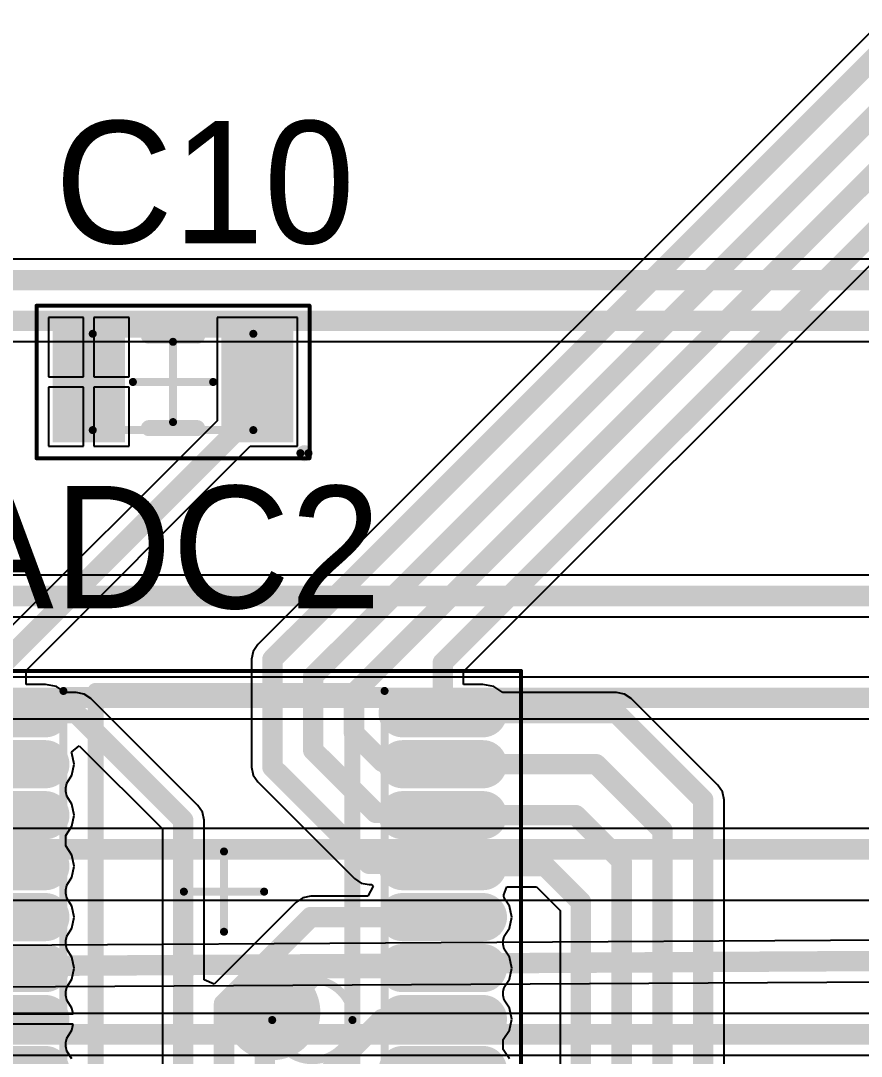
# Model space of a CAD drawing. Header units: millimetres. Extents: x 2.5 to 14.5, y 1.2 to 4.8.
# Drawn here: x 10.925 to 11.338, y 2.709 to 3.217 of the extents above; entities that cross this region are included whole.
import ezdxf

# ---------------------------------------------------------------- set-up
doc = ezdxf.new("R2010")
doc.units = ezdxf.units.MM
doc.header["$MEASUREMENT"] = 0
for name, color, linetype in [('BottomLayer', 5, 'Continuous'), ('ConnectLayer', 7, 'Continuous'), ('Mechanical13', 56, 'Continuous'), ('Mechanical15', 56, 'Continuous'), ('TopLayer', 1, 'Continuous'), ('TopOverlay', 2, 'Continuous'), ('TopPaste', 8, 'Continuous'), ('TopSolder', 216, 'Continuous')]:
    doc.layers.add(name, color=color, linetype=linetype)

# ---------------------------------------------------------------- blocks, each defined once
blk = doc.blocks.new('SOP64P600X175_16N_3')
at = {"layer": 'Mechanical13', "const_width": 0.00394}
for points in [[(0.07874, 0.09843), (-0.07874, 0.09843)], [(-0.07874, 0.09843), (-0.07874, -0.09843)], [(0.07874, 0.09843), (0.07874, -0.09843)], [(0.07874, -0.09843), (-0.07874, -0.09843)]]:
    blk.add_lwpolyline(points, dxfattribs=at)
at = {"layer": 'Mechanical13'}
for points, const_width in [([(-0.07972, 0.09843, 1), (-0.07776, 0.09843, 1)], 0.00197), ([(-0.07972, 0.09843, 1), (-0.07776, 0.09843, 1)], 0.00197), ([(0.07776, 0.09843, 1), (0.07972, 0.09843, 1)], 0.00197), ([(0.07776, 0.09843, 1), (0.07972, 0.09843, 1)], 0.00197), ([(-0.02362, 0.06299, 1), (-0.06299, 0.06299, 1)], 0.00394), ([(-0.06398, 0.06299, 1), (-0.06201, 0.06299, 1)], 0.00197), ([(-0.02461, 0.06299, 1), (-0.02264, 0.06299, 1)], 0.00197), ([(-0.07972, -0.09843, 1), (-0.07776, -0.09843, 1)], 0.00197), ([(-0.07972, -0.09843, 1), (-0.07776, -0.09843, 1)], 0.00197), ([(0.07776, -0.09843, 1), (0.07972, -0.09843, 1)], 0.00197), ([(0.07776, -0.09843, 1), (0.07972, -0.09843, 1)], 0.00197)]:
    blk.add_lwpolyline(points, format="xyb", close=True, dxfattribs=dict(at, const_width=const_width))
at = {"layer": 'Mechanical15'}
for points, const_width in [([(0.14567, 0.10827), (-0.14567, 0.10827)], 0.00197), ([(-0.14567, 0.10827), (-0.14567, -0.10827)], 0.00197), ([(0.14567, 0.10827), (0.14567, -0.10827)], 0.00197), ([(0, 0.01968), (0, -0.01969)], 0.00394), ([(0.01968, 0), (-0.01969, 0)], 0.00394), ([(0.14567, -0.10827), (-0.14567, -0.10827)], 0.00197)]:
    blk.add_lwpolyline(points, dxfattribs=dict(at, const_width=const_width))
for points, const_width in [([(-0.14616, 0.10827, 1), (-0.14518, 0.10827, 1)], 0.000984), ([(-0.14616, 0.10827, 1), (-0.14518, 0.10827, 1)], 0.000984), ([(0.14518, 0.10827, 1), (0.14616, 0.10827, 1)], 0.000984), ([(0.14518, 0.10827, 1), (0.14616, 0.10827, 1)], 0.000984), ([(-0.00098, 0.01968, 1), (0.00098, 0.01968, 1)], 0.00197), ([(-0.02067, 0, 1), (-0.0187, 0, 1)], 0.00197), ([(0.0187, 0, 1), (0.02067, 0, 1)], 0.00197), ([(-0.00098, -0.01969, 1), (0.00098, -0.01969, 1)], 0.00197), ([(-0.14616, -0.10827, 1), (-0.14518, -0.10827, 1)], 0.000984), ([(-0.14616, -0.10827, 1), (-0.14518, -0.10827, 1)], 0.000984), ([(0.14518, -0.10827, 1), (0.14616, -0.10827, 1)], 0.000984), ([(0.14518, -0.10827, 1), (0.14616, -0.10827, 1)], 0.000984)]:
    blk.add_lwpolyline(points, format="xyb", close=True, dxfattribs=dict(at, const_width=const_width))
at = {"layer": 'TopLayer', "const_width": 0.01772}
for points in [[(-0.12697, 0.0875), (-0.0876, 0.0875)], [(0.0876, 0.0875), (0.12697, 0.0875)], [(-0.12697, 0.0625), (-0.0876, 0.0625)], [(0.0876, 0.0625), (0.12697, 0.0625)], [(-0.12697, 0.0375), (-0.0876, 0.0375)], [(0.0876, 0.0375), (0.12697, 0.0375)], [(-0.12697, 0.0125), (-0.0876, 0.0125)], [(0.0876, 0.0125), (0.12697, 0.0125)], [(-0.12697, -0.0125), (-0.0876, -0.0125)], [(0.0876, -0.0125), (0.12697, -0.0125)], [(-0.12697, -0.0375), (-0.0876, -0.0375)], [(0.0876, -0.0375), (0.12697, -0.0375)], [(-0.12697, -0.0625), (-0.0876, -0.0625)], [(0.0876, -0.0625), (0.12697, -0.0625)], [(-0.12697, -0.0875), (-0.0876, -0.0875)], [(0.0876, -0.0875), (0.12697, -0.0875)]]:
    blk.add_lwpolyline(points, dxfattribs=at)
at = {"layer": 'TopLayer', "const_width": 0.00886}
for points in [[(-0.1314, 0.0875, 1), (-0.12254, 0.0875, 1)], [(-0.09203, 0.0875, 1), (-0.08317, 0.0875, 1)], [(0.08317, 0.0875, 1), (0.09203, 0.0875, 1)], [(0.12254, 0.0875, 1), (0.1314, 0.0875, 1)], [(-0.1314, 0.0625, 1), (-0.12254, 0.0625, 1)], [(-0.09203, 0.0625, 1), (-0.08317, 0.0625, 1)], [(0.08317, 0.0625, 1), (0.09203, 0.0625, 1)], [(0.12254, 0.0625, 1), (0.1314, 0.0625, 1)], [(-0.1314, 0.0375, 1), (-0.12254, 0.0375, 1)], [(-0.09203, 0.0375, 1), (-0.08317, 0.0375, 1)], [(0.08317, 0.0375, 1), (0.09203, 0.0375, 1)], [(0.12254, 0.0375, 1), (0.1314, 0.0375, 1)], [(-0.1314, 0.0125, 1), (-0.12254, 0.0125, 1)], [(-0.09203, 0.0125, 1), (-0.08317, 0.0125, 1)], [(0.08317, 0.0125, 1), (0.09203, 0.0125, 1)], [(0.12254, 0.0125, 1), (0.1314, 0.0125, 1)], [(-0.1314, -0.0125, 1), (-0.12254, -0.0125, 1)], [(-0.09203, -0.0125, 1), (-0.08317, -0.0125, 1)], [(0.08317, -0.0125, 1), (0.09203, -0.0125, 1)], [(0.12254, -0.0125, 1), (0.1314, -0.0125, 1)], [(-0.1314, -0.0375, 1), (-0.12254, -0.0375, 1)], [(-0.09203, -0.0375, 1), (-0.08317, -0.0375, 1)], [(0.08317, -0.0375, 1), (0.09203, -0.0375, 1)], [(0.12254, -0.0375, 1), (0.1314, -0.0375, 1)], [(-0.1314, -0.0625, 1), (-0.12254, -0.0625, 1)], [(-0.09203, -0.0625, 1), (-0.08317, -0.0625, 1)], [(0.08317, -0.0625, 1), (0.09203, -0.0625, 1)], [(0.12254, -0.0625, 1), (0.1314, -0.0625, 1)], [(-0.1314, -0.0875, 1), (-0.12254, -0.0875, 1)], [(-0.09203, -0.0875, 1), (-0.08317, -0.0875, 1)], [(0.08317, -0.0875, 1), (0.09203, -0.0875, 1)], [(0.12254, -0.0875, 1), (0.1314, -0.0875, 1)]]:
    blk.add_lwpolyline(points, format="xyb", close=True, dxfattribs=at)
at = {"layer": 'TopOverlay'}
for points, const_width in [([(-0.10236, 0.11801, 1), (-0.1122, 0.11801, 1)], 0.00984), ([(-0.11467, 0.11801, 1), (-0.10974, 0.11801, 1)], 0.00492), ([(-0.10482, 0.11801, 1), (-0.0999, 0.11801, 1)], 0.00492), ([(-0.06496, 0.09843, 1), (-0.06102, 0.09843, 1)], 0.00394), ([(-0.06496, 0.09843, 1), (-0.06102, 0.09843, 1)], 0.00394), ([(0.06102, 0.09843, 1), (0.06496, 0.09843, 1)], 0.00394), ([(0.06102, 0.09843, 1), (0.06496, 0.09843, 1)], 0.00394), ([(-0.01181, 0.05906, 1), (-0.03543, 0.05906, 1)], 0.02362), ([(-0.04134, 0.05906, 1), (-0.02953, 0.05906, 1)], 0.01181), ([(-0.01772, 0.05906, 1), (-0.00591, 0.05906, 1)], 0.01181), ([(-0.06496, -0.09843, 1), (-0.06102, -0.09843, 1)], 0.00394), ([(-0.06496, -0.09843, 1), (-0.06102, -0.09843, 1)], 0.00394), ([(0.06102, -0.09843, 1), (0.06496, -0.09843, 1)], 0.00394), ([(0.06102, -0.09843, 1), (0.06496, -0.09843, 1)], 0.00394)]:
    blk.add_lwpolyline(points, format="xyb", close=True, dxfattribs=dict(at, const_width=const_width))
at = {"layer": 'TopOverlay', "const_width": 0.00787}
for points in [[(0.06299, 0.09843), (-0.06299, 0.09843)], [(-0.06299, 0.09843), (-0.06299, -0.09843)], [(0.06299, 0.09843), (0.06299, -0.09843)], [(0.06299, -0.09843), (-0.06299, -0.09843)]]:
    blk.add_lwpolyline(points, dxfattribs=at)
at = {"layer": 'TopPaste', "const_width": 0.01772}
for points in [[(-0.12697, 0.0875), (-0.0876, 0.0875)], [(0.0876, 0.0875), (0.12697, 0.0875)], [(-0.12697, 0.0625), (-0.0876, 0.0625)], [(0.0876, 0.0625), (0.12697, 0.0625)], [(-0.12697, 0.0375), (-0.0876, 0.0375)], [(0.0876, 0.0375), (0.12697, 0.0375)], [(-0.12697, 0.0125), (-0.0876, 0.0125)], [(0.0876, 0.0125), (0.12697, 0.0125)], [(-0.12697, -0.0125), (-0.0876, -0.0125)], [(0.0876, -0.0125), (0.12697, -0.0125)], [(-0.12697, -0.0375), (-0.0876, -0.0375)], [(0.0876, -0.0375), (0.12697, -0.0375)], [(-0.12697, -0.0625), (-0.0876, -0.0625)], [(0.0876, -0.0625), (0.12697, -0.0625)], [(-0.12697, -0.0875), (-0.0876, -0.0875)], [(0.0876, -0.0875), (0.12697, -0.0875)]]:
    blk.add_lwpolyline(points, dxfattribs=at)
at = {"layer": 'TopPaste', "const_width": 0.00886}
for points in [[(-0.1314, 0.0875, 1), (-0.12254, 0.0875, 1)], [(-0.09203, 0.0875, 1), (-0.08317, 0.0875, 1)], [(0.08317, 0.0875, 1), (0.09203, 0.0875, 1)], [(0.12254, 0.0875, 1), (0.1314, 0.0875, 1)], [(-0.1314, 0.0625, 1), (-0.12254, 0.0625, 1)], [(-0.09203, 0.0625, 1), (-0.08317, 0.0625, 1)], [(0.08317, 0.0625, 1), (0.09203, 0.0625, 1)], [(0.12254, 0.0625, 1), (0.1314, 0.0625, 1)], [(-0.1314, 0.0375, 1), (-0.12254, 0.0375, 1)], [(-0.09203, 0.0375, 1), (-0.08317, 0.0375, 1)], [(0.08317, 0.0375, 1), (0.09203, 0.0375, 1)], [(0.12254, 0.0375, 1), (0.1314, 0.0375, 1)], [(-0.1314, 0.0125, 1), (-0.12254, 0.0125, 1)], [(-0.09203, 0.0125, 1), (-0.08317, 0.0125, 1)], [(0.08317, 0.0125, 1), (0.09203, 0.0125, 1)], [(0.12254, 0.0125, 1), (0.1314, 0.0125, 1)], [(-0.1314, -0.0125, 1), (-0.12254, -0.0125, 1)], [(-0.09203, -0.0125, 1), (-0.08317, -0.0125, 1)], [(0.08317, -0.0125, 1), (0.09203, -0.0125, 1)], [(0.12254, -0.0125, 1), (0.1314, -0.0125, 1)], [(-0.1314, -0.0375, 1), (-0.12254, -0.0375, 1)], [(-0.09203, -0.0375, 1), (-0.08317, -0.0375, 1)], [(0.08317, -0.0375, 1), (0.09203, -0.0375, 1)], [(0.12254, -0.0375, 1), (0.1314, -0.0375, 1)], [(-0.1314, -0.0625, 1), (-0.12254, -0.0625, 1)], [(-0.09203, -0.0625, 1), (-0.08317, -0.0625, 1)], [(0.08317, -0.0625, 1), (0.09203, -0.0625, 1)], [(0.12254, -0.0625, 1), (0.1314, -0.0625, 1)], [(-0.1314, -0.0875, 1), (-0.12254, -0.0875, 1)], [(-0.09203, -0.0875, 1), (-0.08317, -0.0875, 1)], [(0.08317, -0.0875, 1), (0.09203, -0.0875, 1)], [(0.12254, -0.0875, 1), (0.1314, -0.0875, 1)]]:
    blk.add_lwpolyline(points, format="xyb", close=True, dxfattribs=at)
at = {"layer": 'TopSolder', "const_width": 0.02362}
for points in [[(-0.12697, 0.0875), (-0.0876, 0.0875)], [(0.0876, 0.0875), (0.12697, 0.0875)], [(-0.12697, 0.0625), (-0.0876, 0.0625)], [(0.0876, 0.0625), (0.12697, 0.0625)], [(-0.12697, 0.0375), (-0.0876, 0.0375)], [(0.0876, 0.0375), (0.12697, 0.0375)], [(-0.12697, 0.0125), (-0.0876, 0.0125)], [(0.0876, 0.0125), (0.12697, 0.0125)], [(-0.12697, -0.0125), (-0.0876, -0.0125)], [(0.0876, -0.0125), (0.12697, -0.0125)], [(-0.12697, -0.0375), (-0.0876, -0.0375)], [(0.0876, -0.0375), (0.12697, -0.0375)], [(-0.12697, -0.0625), (-0.0876, -0.0625)], [(0.0876, -0.0625), (0.12697, -0.0625)], [(-0.12697, -0.0875), (-0.0876, -0.0875)], [(0.0876, -0.0875), (0.12697, -0.0875)]]:
    blk.add_lwpolyline(points, dxfattribs=at)
at = {"layer": 'TopSolder', "const_width": 0.01181}
for points in [[(-0.13287, 0.0875, 1), (-0.12106, 0.0875, 1)], [(-0.0935, 0.0875, 1), (-0.08169, 0.0875, 1)], [(0.08169, 0.0875, 1), (0.0935, 0.0875, 1)], [(0.12106, 0.0875, 1), (0.13287, 0.0875, 1)], [(-0.13287, 0.0625, 1), (-0.12106, 0.0625, 1)], [(-0.0935, 0.0625, 1), (-0.08169, 0.0625, 1)], [(0.08169, 0.0625, 1), (0.0935, 0.0625, 1)], [(0.12106, 0.0625, 1), (0.13287, 0.0625, 1)], [(-0.13287, 0.0375, 1), (-0.12106, 0.0375, 1)], [(-0.0935, 0.0375, 1), (-0.08169, 0.0375, 1)], [(0.08169, 0.0375, 1), (0.0935, 0.0375, 1)], [(0.12106, 0.0375, 1), (0.13287, 0.0375, 1)], [(-0.13287, 0.0125, 1), (-0.12106, 0.0125, 1)], [(-0.0935, 0.0125, 1), (-0.08169, 0.0125, 1)], [(0.08169, 0.0125, 1), (0.0935, 0.0125, 1)], [(0.12106, 0.0125, 1), (0.13287, 0.0125, 1)], [(-0.13287, -0.0125, 1), (-0.12106, -0.0125, 1)], [(-0.0935, -0.0125, 1), (-0.08169, -0.0125, 1)], [(0.08169, -0.0125, 1), (0.0935, -0.0125, 1)], [(0.12106, -0.0125, 1), (0.13287, -0.0125, 1)], [(-0.13287, -0.0375, 1), (-0.12106, -0.0375, 1)], [(-0.0935, -0.0375, 1), (-0.08169, -0.0375, 1)], [(0.08169, -0.0375, 1), (0.0935, -0.0375, 1)], [(0.12106, -0.0375, 1), (0.13287, -0.0375, 1)], [(-0.13287, -0.0625, 1), (-0.12106, -0.0625, 1)], [(-0.0935, -0.0625, 1), (-0.08169, -0.0625, 1)], [(0.08169, -0.0625, 1), (0.0935, -0.0625, 1)], [(0.12106, -0.0625, 1), (0.13287, -0.0625, 1)], [(-0.13287, -0.0875, 1), (-0.12106, -0.0875, 1)], [(-0.0935, -0.0875, 1), (-0.08169, -0.0875, 1)], [(0.08169, -0.0875, 1), (0.0935, -0.0875, 1)], [(0.12106, -0.0875, 1), (0.13287, -0.0875, 1)]]:
    blk.add_lwpolyline(points, format="xyb", close=True, dxfattribs=at)
blk = doc.blocks.new('CAPCP2012X06N_195')
at = {"layer": 'Mechanical13', "const_width": 0.00394}
for points in [[(-0.03937, 0.02362), (-0.03937, -0.02362)], [(0.03937, 0.02362), (-0.03937, 0.02362)], [(0.03937, 0.02362), (0.03937, -0.02362)], [(0.03937, -0.02362), (-0.03937, -0.02362)]]:
    blk.add_lwpolyline(points, dxfattribs=at)
at = {"layer": 'Mechanical13', "const_width": 0.00197}
for points in [[(-0.04035, 0.02362, 1), (-0.03839, 0.02362, 1)], [(-0.04035, 0.02362, 1), (-0.03839, 0.02362, 1)], [(0.03839, 0.02362, 1), (0.04035, 0.02362, 1)], [(0.03839, 0.02362, 1), (0.04035, 0.02362, 1)], [(-0.04035, -0.02362, 1), (-0.03839, -0.02362, 1)], [(-0.04035, -0.02362, 1), (-0.03839, -0.02362, 1)], [(0.03839, -0.02362, 1), (0.04035, -0.02362, 1)], [(0.03839, -0.02362, 1), (0.04035, -0.02362, 1)]]:
    blk.add_lwpolyline(points, format="xyb", close=True, dxfattribs=at)
at = {"layer": 'Mechanical15'}
for points, const_width in [([(-0.06693, 0.0374), (-0.06693, -0.0374)], 0.00197), ([(0.06693, 0.0374), (-0.06693, 0.0374)], 0.00197), ([(0.06693, 0.0374), (0.06693, -0.0374)], 0.00197), ([(0, 0.01968), (0, -0.01969)], 0.00394), ([(0.01968, 0), (-0.01969, 0)], 0.00394), ([(0.06693, -0.0374), (-0.06693, -0.0374)], 0.00197)]:
    blk.add_lwpolyline(points, dxfattribs=dict(at, const_width=const_width))
for points, const_width in [([(-0.06742, 0.0374, 1), (-0.06644, 0.0374, 1)], 0.000984), ([(-0.06742, 0.0374, 1), (-0.06644, 0.0374, 1)], 0.000984), ([(0.06644, 0.0374, 1), (0.06742, 0.0374, 1)], 0.000984), ([(0.06644, 0.0374, 1), (0.06742, 0.0374, 1)], 0.000984), ([(-0.00098, 0.01968, 1), (0.00098, 0.01968, 1)], 0.00197), ([(-0.02067, 0, 1), (-0.0187, 0, 1)], 0.00197), ([(0.0187, 0, 1), (0.02067, 0, 1)], 0.00197), ([(-0.00098, -0.01969, 1), (0.00098, -0.01969, 1)], 0.00197), ([(-0.06742, -0.0374, 1), (-0.06644, -0.0374, 1)], 0.000984), ([(-0.06742, -0.0374, 1), (-0.06644, -0.0374, 1)], 0.000984), ([(0.06644, -0.0374, 1), (0.06742, -0.0374, 1)], 0.000984), ([(0.06644, -0.0374, 1), (0.06742, -0.0374, 1)], 0.000984)]:
    blk.add_lwpolyline(points, format="xyb", close=True, dxfattribs=dict(at, const_width=const_width))
at = {"layer": 'TopLayer'}
for points in [[(-0.02657, -0.02657), (-0.02657, 0.02657), (-0.0561, -0.02657), (-0.0561, 0.02657)], [(0.0561, -0.02657), (0.0561, 0.02657), (0.02657, -0.02657), (0.02657, 0.02657)]]:
    blk.add_solid(points, dxfattribs=at)
at = {"layer": 'TopOverlay'}
for points, const_width in [([(-0.06249, 0.03493, 1), (-0.06642, 0.03493, 1)], 0.00394), ([(-0.06741, 0.03493, 1), (-0.06544, 0.03493, 1)], 0.00197), ([(-0.06347, 0.03493, 1), (-0.0615, 0.03493, 1)], 0.00197), ([(-0.01378, 0.02264, 1), (-0.00984, 0.02264, 1)], 0.00394), ([(0.00984, 0.02264, 1), (0.01378, 0.02264, 1)], 0.00394), ([(-0.01378, -0.02264, 1), (-0.00984, -0.02264, 1)], 0.00394), ([(0.00984, -0.02264, 1), (0.01378, -0.02264, 1)], 0.00394)]:
    blk.add_lwpolyline(points, format="xyb", close=True, dxfattribs=dict(at, const_width=const_width))
at = {"layer": 'TopOverlay', "const_width": 0.00787}
for points in [[(0.01181, 0.02264), (-0.01181, 0.02264)], [(0.01181, -0.02264), (-0.01181, -0.02264)]]:
    blk.add_lwpolyline(points, dxfattribs=at)
at = {"layer": 'TopPaste'}
for points in [[(-0.02657, -0.02657), (-0.02657, 0.02657), (-0.0561, -0.02657), (-0.0561, 0.02657)], [(0.0561, -0.02657), (0.0561, 0.02657), (0.02657, -0.02657), (0.02657, 0.02657)]]:
    blk.add_solid(points, dxfattribs=at)
at = {"layer": 'TopSolder'}
for points in [[(-0.02362, -0.02953), (-0.02362, 0.02953), (-0.05905, -0.02953), (-0.05905, 0.02953)], [(0.05905, -0.02953), (0.05905, 0.02953), (0.02362, -0.02953), (0.02362, 0.02953)]]:
    blk.add_solid(points, dxfattribs=at)

msp = doc.modelspace()

# ---------------------------------------------------------------- linework, layer by layer
at = {"layer": 'BottomLayer', "const_width": 0.01}
for points in [[(10.08474, 3.09), (11.90681, 3.09)], [(10.82, 3.07), (11.951, 3.07)], [(10.56866, 2.935), (11.5, 2.935)], [(10.595, 2.885), (11.55, 2.885)], [(10.74582, 2.81075), (11.67275, 2.81075)], [(10.7475, 2.7525), (11.68705, 2.75795)], [(9.945, 2.72), (12.025, 2.72)]]:
    msp.add_lwpolyline(points, dxfattribs=at)
at = {"layer": 'ConnectLayer'}
for p, q in [((11.36758, 3.23721), (11.04153, 2.91116)), ((11.14248, 2.89806), (11.40422, 3.1598)), ((11.90259, 3.1002), (10.08474, 3.1002)), ((10.95616, 3.07157), (10.9389, 3.07157)), ((10.9389, 3.07157), (10.9389, 3.0425)), ((10.95616, 3.0425), (10.95616, 3.07157)), ((10.97843, 3.07157), (10.96116, 3.07157)), ((10.96116, 3.07157), (10.96116, 3.0425)), ((10.97843, 3.0425), (10.97843, 3.07157)), ((11.0611, 3.07157), (11.02157, 3.07157)), ((11.02157, 3.07157), (11.02157, 3.02099)), ((11.0611, 3.00843), (11.0611, 3.07157)), ((10.82422, 3.0598), (11.70331, 3.0598)), ((10.9389, 3.0425), (10.95616, 3.0425)), ((10.96116, 3.0425), (10.97843, 3.0425)), ((10.95616, 3.0375), (10.9389, 3.0375)), ((10.9389, 3.0375), (10.9389, 3.00843)), ((10.95616, 3.00843), (10.95616, 3.0375)), ((10.97843, 3.0375), (10.96116, 3.0375)), ((10.96116, 3.0375), (10.96116, 3.00843)), ((10.97843, 3.00843), (10.97843, 3.0375)), ((11.02157, 3.02099), (10.91051, 2.90993)), ((10.92791, 2.89849), (11.03784, 3.00843)), ((10.9389, 3.00843), (10.95616, 3.00843)), ((10.96116, 3.00843), (10.97843, 3.00843)), ((11.03784, 3.00843), (11.0611, 3.00843)), ((11.47175, 2.9452), (10.72462, 2.9452)), ((10.56866, 2.9248), (11.47175, 2.9248)), ((11.04153, 2.91116), (11.03932, 2.90785)), ((11.03932, 2.90785), (11.03854, 2.90395)), ((11.03854, 2.90395), (11.03854, 2.85105)), ((10.92791, 2.89163), (10.92791, 2.89849)), ((11.14248, 2.89163), (11.14248, 2.89806)), ((11.54578, 2.8952), (10.62325, 2.8952)), ((10.9374, 2.89163), (10.92791, 2.89163)), ((10.94281, 2.89055), (10.9374, 2.89163)), ((10.94709, 2.8877), (10.94281, 2.89055)), ((11.15197, 2.89163), (11.14248, 2.89163)), ((11.15738, 2.89055), (11.15197, 2.89163)), ((11.16165, 2.8877), (11.15738, 2.89055)), ((10.9525, 2.8877), (10.94709, 2.8877)), ((10.9564, 2.88692), (10.9525, 2.8877)), ((10.95971, 2.88471), (10.9564, 2.88692)), ((11.2175, 2.8877), (11.16165, 2.8877)), ((11.2214, 2.88692), (11.2175, 2.8877)), ((11.22471, 2.88471), (11.2214, 2.88692)), ((11.01221, 2.83221), (10.95971, 2.88471)), ((11.26721, 2.84221), (11.22471, 2.88471)), ((10.62325, 2.8748), (11.55, 2.8748)), ((10.95016, 2.85835), (10.95404, 2.86154)), ((10.95404, 2.86154), (10.9948, 2.82078)), ((10.95046, 2.85791), (10.95016, 2.85835)), ((10.95153, 2.8525), (10.95046, 2.85791)), ((10.95046, 2.84709), (10.95153, 2.8525)), ((11.03854, 2.85105), (11.03932, 2.84715)), ((10.94785, 2.8432), (10.95046, 2.84709)), ((11.03932, 2.84715), (11.04153, 2.84384)), ((10.94738, 2.84096), (10.94785, 2.8432)), ((10.94738, 2.83904), (10.94738, 2.84096)), ((11.04153, 2.84384), (11.08894, 2.79643)), ((11.26942, 2.8389), (11.26721, 2.84221)), ((10.94785, 2.8368), (10.94738, 2.83904)), ((10.95046, 2.83291), (10.94785, 2.8368)), ((11.2702, 2.835), (11.26942, 2.8389)), ((11.2702, 2.53), (11.2702, 2.835)), ((10.95153, 2.8275), (10.95046, 2.83291)), ((11.01442, 2.8289), (11.01221, 2.83221)), ((10.95046, 2.82209), (10.95153, 2.8275)), ((11.0152, 2.825), (11.01442, 2.8289)), ((11.0152, 2.74669), (11.0152, 2.825)), ((11.64309, 2.82094), (10.77407, 2.82094)), ((10.94739, 2.81751), (10.95046, 2.82209)), ((10.9948, 2.82078), (10.9948, 2.63789)), ((10.94738, 2.8175), (10.94739, 2.81751)), ((10.94738, 2.8125), (10.94738, 2.8175)), ((10.94739, 2.81249), (10.94738, 2.8125)), ((10.95046, 2.80791), (10.94739, 2.81249)), ((10.95153, 2.8025), (10.95046, 2.80791)), ((10.95046, 2.79709), (10.95153, 2.8025)), ((10.94785, 2.7932), (10.95046, 2.79709)), ((11.08894, 2.79643), (11.09225, 2.79422)), ((11.09225, 2.79422), (11.09615, 2.79345)), ((10.94738, 2.79096), (10.94785, 2.7932)), ((10.94738, 2.78904), (10.94738, 2.79096)), ((10.94785, 2.7868), (10.94738, 2.78904)), ((11.09819, 2.7927), (11.09555, 2.7877)), ((11.09615, 2.79345), (11.09753, 2.79345)), ((11.09753, 2.79345), (11.09773, 2.79337)), ((11.09773, 2.79337), (11.09819, 2.7927)), ((11.1623, 2.78841), (11.16376, 2.7923)), ((11.16376, 2.7923), (11.17828, 2.7923)), ((11.17828, 2.7923), (11.1898, 2.78078)), ((10.7626, 2.7858), (11.63257, 2.7858)), ((10.95046, 2.78291), (10.94785, 2.7868)), ((11.06029, 2.78471), (11.0202, 2.74462)), ((11.0636, 2.78692), (11.06029, 2.78471)), ((11.0675, 2.7877), (11.0636, 2.78692)), ((11.09555, 2.7877), (11.0675, 2.7877)), ((11.1622, 2.78786), (11.1623, 2.78841)), ((11.16242, 2.7868), (11.1622, 2.78786)), ((11.16502, 2.78291), (11.16242, 2.7868)), ((10.95153, 2.7775), (10.95046, 2.78291)), ((11.1661, 2.7775), (11.16502, 2.78291)), ((11.1898, 2.78078), (11.1898, 2.62766)), ((10.95046, 2.77209), (10.95153, 2.7775)), ((11.16502, 2.77209), (11.1661, 2.7775)), ((10.94785, 2.7682), (10.95046, 2.77209)), ((11.16242, 2.7682), (11.16502, 2.77209)), ((11.68205, 2.76812), (10.76085, 2.76277)), ((10.94738, 2.76596), (10.94785, 2.7682)), ((10.94738, 2.76404), (10.94738, 2.76596)), ((10.94785, 2.7618), (10.94738, 2.76404)), ((11.16195, 2.76596), (11.16242, 2.7682)), ((11.16195, 2.76404), (11.16195, 2.76596)), ((11.16242, 2.7618), (11.16195, 2.76404)), ((10.95046, 2.75791), (10.94785, 2.7618)), ((11.16502, 2.75791), (11.16242, 2.7618)), ((10.95153, 2.7525), (10.95046, 2.75791)), ((11.1661, 2.7525), (11.16502, 2.75791)), ((10.95046, 2.74709), (10.95153, 2.7525)), ((11.16502, 2.74709), (11.1661, 2.7525)), ((10.76096, 2.74238), (11.67469, 2.74768)), ((10.94738, 2.74096), (10.94785, 2.7432)), ((10.94785, 2.7432), (10.95046, 2.74709)), ((11.0202, 2.74462), (11.0152, 2.74669)), ((11.16195, 2.74096), (11.16242, 2.7432)), ((11.16242, 2.7432), (11.16502, 2.74709)), ((10.94738, 2.73904), (10.94738, 2.74096)), ((10.94785, 2.7368), (10.94738, 2.73904)), ((11.16195, 2.73904), (11.16195, 2.74096)), ((11.16242, 2.7368), (11.16195, 2.73904)), ((10.95046, 2.73291), (10.94785, 2.7368)), ((10.95103, 2.73), (10.95046, 2.73291)), ((11.16502, 2.73291), (11.16242, 2.7368)), ((11.1661, 2.7275), (11.16502, 2.73291)), ((12.02078, 2.7302), (9.94922, 2.7302)), ((10.91772, 2.73), (10.95103, 2.73)), ((10.95103, 2.725), (10.91772, 2.725)), ((10.95046, 2.72209), (10.95103, 2.725)), ((11.16502, 2.72209), (11.1661, 2.7275)), ((10.94738, 2.71596), (10.94785, 2.7182)), ((10.94785, 2.7182), (10.95046, 2.72209)), ((11.16196, 2.71751), (11.16502, 2.72209)), ((10.94738, 2.71404), (10.94738, 2.71596)), ((10.94785, 2.7118), (10.94738, 2.71404)), ((11.16195, 2.7175), (11.16196, 2.71751)), ((11.16195, 2.7125), (11.16195, 2.7175)), ((9.945, 2.7098), (12.025, 2.7098)), ((10.95046, 2.70791), (10.94785, 2.7118)), ((11.16196, 2.71249), (11.16195, 2.7125)), ((11.16502, 2.70791), (11.16196, 2.71249))]:
    msp.add_line(p, q, dxfattribs=at)
at = {"layer": 'TopLayer', "const_width": 0.01}
for points in [[(11.04874, 2.90395), (11.37479, 3.23)], [(11.06874, 2.89567), (11.38307, 3.21)], [(11.08874, 2.88738), (11.39136, 3.19)], [(11.13228, 2.90228), (11.4, 3.17)], [(11.04134, 3.02634), (11.04134, 3.04)], [(10.91772, 2.90272), (11.04134, 3.02634)], [(11.04874, 2.85105), (11.04874, 2.90395)], [(11.13228, 2.8775), (11.13228, 2.90228)], [(11.06874, 2.85933), (11.06874, 2.89567)], [(11.08874, 2.86762), (11.08874, 2.88738)], [(10.91772, 2.8775), (10.9525, 2.8775)], [(10.9525, 2.8775), (11.005, 2.825)], [(11.13228, 2.8775), (11.2175, 2.8775)], [(11.2175, 2.8775), (11.26, 2.835)], [(11.08874, 2.86762), (11.10272, 2.85364)], [(11.06874, 2.85933), (11.09943, 2.82864)], [(11.04874, 2.85105), (11.09615, 2.80364)], [(11.10272, 2.85364), (11.13114, 2.85364)], [(11.13114, 2.85364), (11.13228, 2.8525)], [(11.13228, 2.8525), (11.2075, 2.8525)], [(11.2075, 2.8525), (11.24, 2.82)], [(11.26, 2.53), (11.26, 2.835)], [(11.005, 2.63366), (11.005, 2.825)], [(11.09943, 2.82864), (11.13114, 2.82864)], [(11.13114, 2.82864), (11.13228, 2.8275)], [(11.13228, 2.8275), (11.1975, 2.8275)], [(11.1975, 2.8275), (11.22, 2.805)], [(11.24, 2.60686), (11.24, 2.82)], [(11.22, 2.61515), (11.22, 2.805)], [(11.09615, 2.80364), (11.13114, 2.80364)], [(11.13114, 2.80364), (11.13228, 2.8025)], [(11.13228, 2.8025), (11.1825, 2.8025)], [(11.1825, 2.8025), (11.2, 2.785)], [(11.2, 2.62343), (11.2, 2.785)], [(11.025, 2.735), (11.0675, 2.7775)], [(11.0675, 2.7775), (11.13228, 2.7775)], [(11.045, 2.725), (11.0725, 2.7525)], [(11.0725, 2.7525), (11.13228, 2.7525)], [(11.025, 2.61), (11.025, 2.735)], [(11.045, 2.60172), (11.045, 2.725)], [(11.065, 2.69), (11.1025, 2.7275)], [(11.1025, 2.7275), (11.13228, 2.7275)]]:
    msp.add_lwpolyline(points, dxfattribs=at)
at = {"layer": 'TopLayer', "const_width": 0.005}
for points in [[(11.03884, 3.04, 1), (11.04384, 3.04, 1)], [(11.03884, 3.02634, 1), (11.04384, 3.02634, 1)], [(11.03884, 3.02634, 1), (11.04384, 3.02634, 1)], [(11.04624, 2.90395, 1), (11.05124, 2.90395, 1)], [(11.04624, 2.90395, 1), (11.05124, 2.90395, 1)], [(11.12978, 2.90228, 1), (11.13478, 2.90228, 1)], [(11.12978, 2.90228, 1), (11.13478, 2.90228, 1)], [(11.06624, 2.89567, 1), (11.07124, 2.89567, 1)], [(11.06624, 2.89567, 1), (11.07124, 2.89567, 1)], [(11.08624, 2.88738, 1), (11.09124, 2.88738, 1)], [(11.08624, 2.88738, 1), (11.09124, 2.88738, 1)], [(10.95, 2.8775, 1), (10.955, 2.8775, 1)], [(10.95, 2.8775, 1), (10.955, 2.8775, 1)], [(11.12978, 2.8775, 1), (11.13478, 2.8775, 1)], [(11.12978, 2.8775, 1), (11.13478, 2.8775, 1)], [(11.215, 2.8775, 1), (11.22, 2.8775, 1)], [(11.215, 2.8775, 1), (11.22, 2.8775, 1)], [(11.08624, 2.86762, 1), (11.09124, 2.86762, 1)], [(11.08624, 2.86762, 1), (11.09124, 2.86762, 1)], [(11.06624, 2.85933, 1), (11.07124, 2.85933, 1)], [(11.06624, 2.85933, 1), (11.07124, 2.85933, 1)], [(11.04624, 2.85105, 1), (11.05124, 2.85105, 1)], [(11.04624, 2.85105, 1), (11.05124, 2.85105, 1)], [(11.10022, 2.85364, 1), (11.10522, 2.85364, 1)], [(11.10022, 2.85364, 1), (11.10522, 2.85364, 1)], [(11.12864, 2.85364, 1), (11.13364, 2.85364, 1)], [(11.12864, 2.85364, 1), (11.13364, 2.85364, 1)], [(11.12978, 2.8525, 1), (11.13478, 2.8525, 1)], [(11.12978, 2.8525, 1), (11.13478, 2.8525, 1)], [(11.205, 2.8525, 1), (11.21, 2.8525, 1)], [(11.205, 2.8525, 1), (11.21, 2.8525, 1)], [(11.2575, 2.835, 1), (11.2625, 2.835, 1)], [(11.2575, 2.835, 1), (11.2625, 2.835, 1)], [(11.0025, 2.825, 1), (11.0075, 2.825, 1)], [(11.0025, 2.825, 1), (11.0075, 2.825, 1)], [(11.09693, 2.82864, 1), (11.10193, 2.82864, 1)], [(11.09693, 2.82864, 1), (11.10193, 2.82864, 1)], [(11.12864, 2.82864, 1), (11.13364, 2.82864, 1)], [(11.12864, 2.82864, 1), (11.13364, 2.82864, 1)], [(11.12978, 2.8275, 1), (11.13478, 2.8275, 1)], [(11.12978, 2.8275, 1), (11.13478, 2.8275, 1)], [(11.195, 2.8275, 1), (11.2, 2.8275, 1)], [(11.195, 2.8275, 1), (11.2, 2.8275, 1)], [(11.2375, 2.82, 1), (11.2425, 2.82, 1)], [(11.2375, 2.82, 1), (11.2425, 2.82, 1)], [(11.2175, 2.805, 1), (11.2225, 2.805, 1)], [(11.2175, 2.805, 1), (11.2225, 2.805, 1)], [(11.09365, 2.80364, 1), (11.09865, 2.80364, 1)], [(11.09365, 2.80364, 1), (11.09865, 2.80364, 1)], [(11.12864, 2.80364, 1), (11.13364, 2.80364, 1)], [(11.12864, 2.80364, 1), (11.13364, 2.80364, 1)], [(11.12978, 2.8025, 1), (11.13478, 2.8025, 1)], [(11.12978, 2.8025, 1), (11.13478, 2.8025, 1)], [(11.18, 2.8025, 1), (11.185, 2.8025, 1)], [(11.18, 2.8025, 1), (11.185, 2.8025, 1)], [(11.1975, 2.785, 1), (11.2025, 2.785, 1)], [(11.1975, 2.785, 1), (11.2025, 2.785, 1)], [(11.065, 2.7775, 1), (11.07, 2.7775, 1)], [(11.065, 2.7775, 1), (11.07, 2.7775, 1)], [(11.12978, 2.7775, 1), (11.13478, 2.7775, 1)], [(11.07, 2.7525, 1), (11.075, 2.7525, 1)], [(11.07, 2.7525, 1), (11.075, 2.7525, 1)], [(11.12978, 2.7525, 1), (11.13478, 2.7525, 1)], [(11.0225, 2.735, 1), (11.0275, 2.735, 1)], [(11.0225, 2.735, 1), (11.0275, 2.735, 1)], [(11.0425, 2.725, 1), (11.0475, 2.725, 1)], [(11.0425, 2.725, 1), (11.0475, 2.725, 1)], [(11.1, 2.7275, 1), (11.105, 2.7275, 1)], [(11.1, 2.7275, 1), (11.105, 2.7275, 1)], [(11.12978, 2.7275, 1), (11.13478, 2.7275, 1)]]:
    msp.add_lwpolyline(points, format="xyb", close=True, dxfattribs=at)

# ---------------------------------------------------------------- block references
at = {"rotation": 180}
for name, p in [('CAPCP2012X06N_195', (11, 3.04)), ('SOP64P600X175_16N_3', (11.025, 2.79))]:
    msp.add_blockref(name, p, dxfattribs=at)

# ---------------------------------------------------------------- texts
at = {"layer": 'TopOverlay'}
for s, p in [('C10', (10.942, 3.108)), ('ADC2', (10.888, 2.929))]:
    msp.add_text(s, height=0.06, dxfattribs=at).set_placement(p)

doc.saveas('drawing.dxf')
